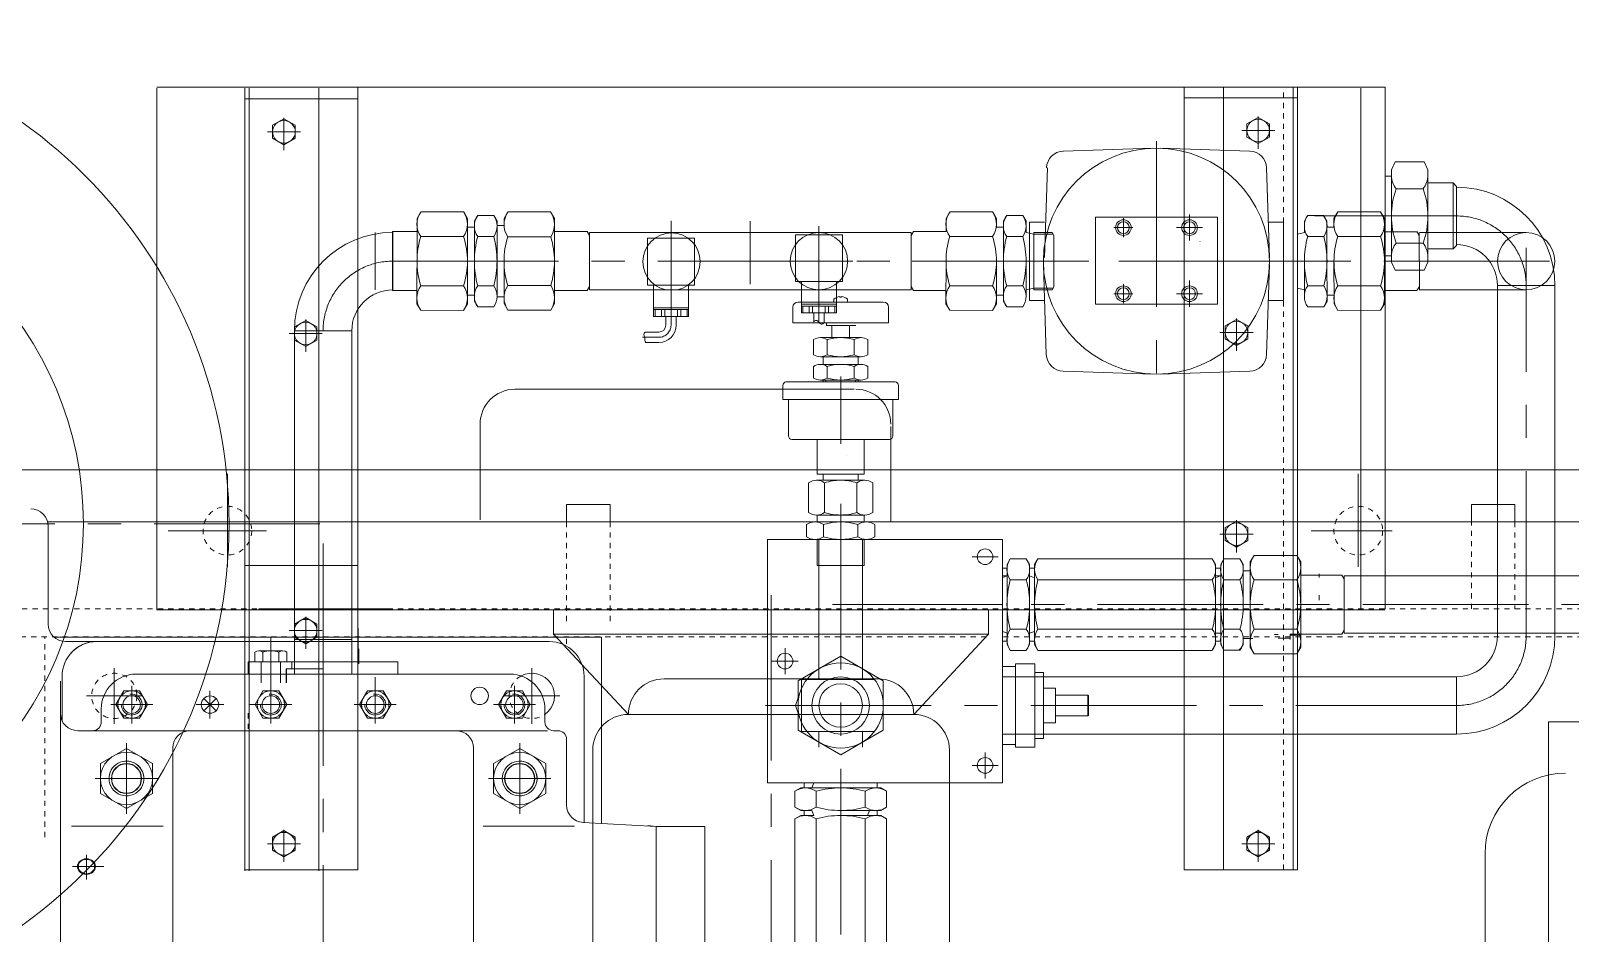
# Model space of a CAD drawing. Header units: inches. Extents: x 0 to 22015, y 0 to 16774.
# Drawn here: x 17838 to 18722, y 7396 to 7915 of the extents above; entities that cross this region are included whole.
import ezdxf

# ---------------------------------------------------------------- set-up
doc = ezdxf.new("R2010")
doc.units = ezdxf.units.IN
doc.header["$MEASUREMENT"] = 0
doc.linetypes.add('CENTER', pattern=[50.8, 31.75, -6.35, 6.35, -6.35])
doc.linetypes.add('EB_DASH', pattern=[6, 3, -3])
for name, color, linetype, lineweight in [('CAXA0', 7, 'Continuous', 5), ('CAXA1', 5, 'CENTER', 5), ('CAXA2', 6, 'EB_DASH', 5)]:
    doc.layers.add(name, color=color, linetype=linetype, lineweight=lineweight)

msp = doc.modelspace()

# ---------------------------------------------------------------- linework, layer by layer
at = {"layer": 'CAXA0', "color": 7, "linetype": 'Continuous', "lineweight": 5}
for p, q in [((17910.05, 7882.97), (18616.06, 7882.97)), ((17910.05, 7582.37), (17910.05, 7882.37)), ((17960.55, 7432.37), (17960.55, 7882.37)), ((17960.55, 7876.37), (18025.55, 7876.37)), ((17963.05, 7882.37), (17963.05, 7432.37)), ((18003.05, 7882.37), (18003.05, 7432.37)), ((18025.55, 7432.97), (18025.55, 7882.97)), ((18500.55, 7432.97), (18500.55, 7882.97)), ((18500.55, 7876.97), (18565.56, 7876.97)), ((18523.05, 7882.97), (18523.05, 7432.97)), ((18563.06, 7882.97), (18563.06, 7432.97)), ((18565.56, 7432.97), (18565.56, 7882.97)), ((18602.06, 7582.37), (18602.06, 7882.37)), ((18616.06, 7582.97), (18616.06, 7882.97)), ((17983.05, 7864.88), (17976.55, 7861.13)), ((17976.55, 7853.62), (17976.55, 7861.13)), ((17989.55, 7861.13), (17983.05, 7864.88)), ((17989.55, 7853.62), (17989.55, 7861.13)), ((18543.06, 7865.59), (18536.55, 7861.84)), ((18536.55, 7854.33), (18536.55, 7861.84)), ((18549.56, 7861.84), (18543.06, 7865.59)), ((18549.56, 7854.33), (18549.56, 7861.84)), ((17976.55, 7853.62), (17983.05, 7849.87)), ((17983.05, 7849.87), (17989.55, 7853.62)), ((18536.55, 7854.33), (18543.06, 7850.58)), ((18543.06, 7850.58), (18549.56, 7854.33)), ((18482.46, 7847.92), (18430.93, 7846.26)), ((18486.65, 7847.92), (18538.19, 7846.26)), ((18619.56, 7835.47), (18621.74, 7840.15)), ((18621.74, 7840.15), (18638.37, 7840.15)), ((18640.56, 7835.47), (18638.37, 7840.15)), ((18420.19, 7785.05), (18421.85, 7836.58)), ((18549.52, 7785.05), (18547.86, 7836.58)), ((18616.06, 7831.87), (18619.62, 7831.87)), ((18616.06, 7831.87), (18619.62, 7831.87)), ((18619.56, 7808.97), (18619.56, 7835.47)), ((18640.56, 7835.47), (18640.56, 7808.97)), ((18622.32, 7824.56), (18637.85, 7824.56)), ((18655.06, 7827.97), (18640.56, 7827.97)), ((18657.06, 7825.97), (18655.06, 7827.97)), ((18655.06, 7827.97), (18655.06, 7789.97)), ((18657.06, 7791.97), (18657.06, 7825.97)), ((18059.57, 7807.51), (18059.56, 7800)), ((18059.57, 7807.51), (18061.76, 7811.3)), ((18061.76, 7811.3), (18086.39, 7811.27)), ((18088.57, 7807.48), (18086.39, 7811.27)), ((18088.57, 7807.48), (18088.57, 7802.47)), ((18092.57, 7805.97), (18094.48, 7809.27)), ((18092.57, 7805.97), (18092.57, 7802.47)), ((18094.48, 7809.27), (18103.67, 7809.26)), ((18105.57, 7805.96), (18103.67, 7809.26)), ((18105.57, 7805.96), (18105.56, 7799.46)), ((18109.55, 7807.57), (18111.74, 7811.36)), ((18109.55, 7807.57), (18109.56, 7802.56)), ((18136.36, 7811.37), (18111.74, 7811.36)), ((18138.55, 7807.58), (18136.36, 7811.37)), ((18138.55, 7807.58), (18138.57, 7758.56)), ((18363.63, 7807.51), (18363.62, 7800)), ((18363.63, 7807.51), (18365.82, 7811.3)), ((18365.82, 7811.3), (18390.44, 7811.28)), ((18392.63, 7807.49), (18390.44, 7811.28)), ((18392.63, 7807.49), (18392.62, 7802.48)), ((18396.63, 7805.97), (18396.62, 7802.47)), ((18396.63, 7805.97), (18398.54, 7809.27)), ((18398.54, 7809.27), (18407.73, 7809.26)), ((18409.63, 7805.96), (18407.73, 7809.26)), ((18409.63, 7805.96), (18409.62, 7799.46)), ((18411.56, 7805.38), (18411.56, 7760.38)), ((18420.25, 7805.38), (18411.56, 7805.38)), ((18449.56, 7758.26), (18449.56, 7808.26)), ((18449.56, 7808.26), (18519.56, 7808.26)), ((18519.56, 7808.26), (18519.56, 7758.26)), ((18548.86, 7805.38), (18557.56, 7805.38)), ((18557.56, 7805.38), (18557.56, 7760.38)), ((18569.55, 7805.96), (18571.46, 7809.26)), ((18569.55, 7805.96), (18569.56, 7799.46)), ((18580.65, 7809.27), (18571.46, 7809.26)), ((18582.55, 7805.97), (18580.65, 7809.27)), ((18582.55, 7805.97), (18582.56, 7802.47)), ((18586.55, 7807.49), (18588.74, 7811.28)), ((18586.55, 7807.49), (18586.56, 7802.48)), ((18613.36, 7811.3), (18588.74, 7811.28)), ((18615.55, 7807.51), (18613.36, 7811.3)), ((18615.55, 7807.51), (18615.57, 7782.9)), ((18619.56, 7782.47), (18619.62, 7808.97)), ((18640.56, 7782.47), (18640.56, 7808.97)), ((18045.55, 7800.01), (18045.55, 7766.01)), ((18045.55, 7800.01), (18059.56, 7800)), ((18045.56, 7766.46), (18045.56, 7799.75)), ((18059.56, 7800), (18059.53, 7758.49)), ((18061.73, 7797.07), (18086.35, 7797.09)), ((18088.42, 7802.47), (18092.57, 7802.47)), ((18088.53, 7758.46), (18088.57, 7802.47)), ((18092.53, 7759.97), (18092.57, 7802.47)), ((18094.44, 7797.1), (18103.63, 7797.11)), ((18105.56, 7803.96), (18105.56, 7761.96)), ((18105.56, 7762.46), (18105.56, 7803.46)), ((18105.56, 7803.46), (18109.58, 7803.46)), ((18136.38, 7797), (18111.76, 7797.01)), ((18157.27, 7800.07), (18138.56, 7800.07)), ((18158.62, 7797.74), (18157.27, 7800.08)), ((18158.62, 7799.51), (18158.63, 7766.51)), ((18158.62, 7799.46), (18343.56, 7799.46)), ((18192.06, 7769.18), (18192.06, 7796.18)), ((18192.06, 7796.18), (18219.06, 7796.18)), ((18219.06, 7769.18), (18219.06, 7796.18)), ((18277.06, 7771.17), (18277.06, 7798.17)), ((18277.06, 7798.17), (18304.06, 7798.17)), ((18304.06, 7771.17), (18304.06, 7798.17)), ((18343.56, 7799.46), (18343.53, 7766.46)), ((18343.56, 7797.69), (18344.91, 7800.02)), ((18344.91, 7800.02), (18363.62, 7800)), ((18365.78, 7797.06), (18390.41, 7797.09)), ((18392.62, 7802.48), (18396.62, 7802.47)), ((18396.62, 7802.29), (18396.61, 7782.99)), ((18398.5, 7797.08), (18407.69, 7797.09)), ((18414.12, 7798.46), (18409.62, 7799.46)), ((18414.12, 7798.46), (18414.09, 7766.46)), ((18414.12, 7799.46), (18414.12, 7798.46)), ((18414.12, 7799.46), (18424.62, 7799.45)), ((18414.12, 7798.46), (18425.2, 7798.45)), ((18425.62, 7797.71), (18424.61, 7799.47)), ((18425.62, 7797.71), (18425.59, 7768.18)), ((18565.56, 7798.57), (18569.56, 7799.46)), ((18580.68, 7797.09), (18571.49, 7797.1)), ((18586.7, 7802.48), (18582.56, 7802.47)), ((18582.56, 7802.29), (18582.57, 7782.99)), ((18613.4, 7797.06), (18588.78, 7797.08)), ((18634.3, 7799.89), (18615.59, 7799.9)), ((18635.62, 7797.69), (18634.27, 7800.02)), ((18635.62, 7799.29), (18635.65, 7766.29)), ((18697.06, 7799.45), (18635.65, 7799.45)), ((18622.32, 7793.38), (18637.85, 7793.38)), ((18655.06, 7789.97), (18640.56, 7789.97)), ((18657.06, 7791.97), (18655.06, 7789.97)), ((18105.55, 7782.96), (18105.53, 7762.73)), ((18109.57, 7758.55), (18109.56, 7783.06)), ((18363.61, 7783), (18363.58, 7758.49)), ((18392.59, 7758.47), (18392.61, 7782.98)), ((18396.59, 7759.97), (18396.61, 7782.97)), ((18409.61, 7782.96), (18409.59, 7762.74)), ((18419.59, 7780.86), (18421.25, 7729.32)), ((18549.52, 7780.86), (18547.86, 7729.32)), ((18569.57, 7782.96), (18569.59, 7762.74)), ((18582.59, 7759.97), (18582.57, 7782.97)), ((18586.6, 7758.47), (18586.57, 7782.98)), ((18615.57, 7783), (18615.6, 7758.49)), ((18616.06, 7786.07), (18619.56, 7786.07)), ((18619.56, 7782.47), (18621.74, 7777.79)), ((18621.74, 7777.79), (18638.37, 7777.79)), ((18640.56, 7782.47), (18638.37, 7777.79)), ((18061.73, 7768.85), (18086.35, 7768.82)), ((18094.44, 7768.82), (18103.63, 7768.81)), ((18136.38, 7768.92), (18111.76, 7768.91)), ((18192.06, 7769.18), (18219.06, 7769.18)), ((18195.56, 7751.18), (18195.56, 7769.18)), ((18215.56, 7751.18), (18215.56, 7769.18)), ((18277.06, 7771.17), (18304.06, 7771.17)), ((18280.56, 7753.17), (18280.56, 7771.17)), ((18300.56, 7753.17), (18300.56, 7771.17)), ((18365.78, 7768.85), (18390.41, 7768.83)), ((18398.5, 7768.82), (18407.69, 7768.81)), ((18580.68, 7768.82), (18571.49, 7768.81)), ((18613.4, 7768.85), (18588.78, 7768.83)), ((18680.56, 7566.98), (18680.56, 7768.97)), ((18680.56, 7768.97), (18713.56, 7768.97)), ((18713.56, 7566.98), (18713.56, 7768.97)), ((18045.55, 7766.01), (18059.53, 7766)), ((18088.53, 7763.47), (18092.53, 7763.47)), ((18092.53, 7759.97), (18094.43, 7756.67)), ((18105.56, 7762.46), (18109.58, 7762.46)), ((18157.28, 7766.07), (18138.57, 7766.07)), ((18158.63, 7768.41), (18157.28, 7766.07)), ((18158.63, 7766.46), (18343.53, 7766.46)), ((18299.06, 7759.47), (18299.06, 7761.16)), ((18302.66, 7762.57), (18302.66, 7762.18)), ((18302.66, 7762.18), (18303.46, 7762.18)), ((18303.46, 7762.57), (18303.46, 7762.18)), ((18307.06, 7761.18), (18307.06, 7759.47)), ((18343.53, 7768.36), (18344.88, 7766.02)), ((18344.88, 7766.02), (18363.59, 7766)), ((18392.59, 7763.48), (18396.59, 7763.47)), ((18396.59, 7759.97), (18398.49, 7756.67)), ((18414.09, 7767.46), (18409.59, 7766.46)), ((18420.25, 7760.38), (18411.56, 7760.38)), ((18414.09, 7767.46), (18425.17, 7767.45)), ((18414.09, 7766.46), (18424.59, 7766.45)), ((18425.59, 7768.18), (18424.58, 7766.43)), ((18548.86, 7760.38), (18557.56, 7760.38)), ((18565.56, 7767.35), (18569.59, 7766.46)), ((18582.59, 7759.97), (18580.69, 7756.67)), ((18586.59, 7763.48), (18582.59, 7763.47)), ((18634.3, 7766.02), (18615.59, 7766)), ((18635.65, 7768.36), (18634.3, 7766.02)), ((18697.06, 7766.45), (18635.65, 7766.45)), ((18059.53, 7758.49), (18061.71, 7754.7)), ((18061.71, 7754.7), (18086.34, 7754.67)), ((18088.53, 7758.46), (18086.34, 7754.67)), ((18094.43, 7756.67), (18103.62, 7756.66)), ((18109.57, 7758.55), (18111.76, 7754.76)), ((18136.38, 7754.77), (18111.76, 7754.76)), ((18138.57, 7758.56), (18136.38, 7754.77)), ((18215.56, 7756.18), (18195.56, 7756.18)), ((18215.56, 7755.18), (18195.56, 7755.18)), ((18215.56, 7751.18), (18195.56, 7751.18)), ((18196.37, 7751.18), (18196.37, 7755.18)), ((18200.02, 7751.18), (18200.02, 7755.18)), ((18201.91, 7751.18), (18201.91, 7755.18)), ((18202.56, 7746.18), (18202.56, 7751.18)), ((18208.56, 7746.18), (18208.56, 7751.18)), ((18209.21, 7751.18), (18209.21, 7755.18)), ((18211.1, 7751.18), (18211.1, 7755.18)), ((18214.75, 7751.18), (18214.75, 7755.18)), ((18275.56, 7747.47), (18275.56, 7756.47)), ((18278.56, 7759.47), (18327.56, 7759.47)), ((18300.56, 7758.17), (18280.56, 7758.17)), ((18300.56, 7757.17), (18280.56, 7757.17)), ((18300.56, 7753.17), (18280.56, 7753.17)), ((18281.37, 7753.17), (18281.37, 7757.17)), ((18285.02, 7753.17), (18285.02, 7757.17)), ((18286.91, 7753.17), (18286.91, 7757.17)), ((18287.56, 7748.17), (18287.56, 7753.17)), ((18293.56, 7747.65), (18293.56, 7753.17)), ((18294.21, 7753.17), (18294.21, 7757.17)), ((18296.1, 7753.17), (18296.1, 7757.17)), ((18299.75, 7753.17), (18299.75, 7757.17)), ((18330.56, 7747.47), (18330.56, 7756.47)), ((18363.58, 7758.49), (18365.77, 7754.7)), ((18365.77, 7754.7), (18390.39, 7754.68)), ((18392.59, 7758.47), (18390.39, 7754.68)), ((18398.49, 7756.67), (18407.68, 7756.66)), ((18449.56, 7758.26), (18519.56, 7758.26)), ((18580.69, 7756.67), (18571.5, 7756.66)), ((18586.6, 7758.47), (18588.79, 7754.68)), ((18613.41, 7754.7), (18588.79, 7754.68)), ((18615.6, 7758.49), (18613.41, 7754.7)), ((17995.55, 7748.88), (17989.05, 7745.13)), ((17989.05, 7737.62), (17989.05, 7745.13)), ((17989.06, 7743.24), (17989.06, 7545.47)), ((18022.06, 7742.96), (17989.06, 7742.96)), ((18002.05, 7745.13), (17995.55, 7748.88)), ((18002.05, 7737.62), (18002.05, 7745.13)), ((18022.06, 7742.96), (18022.06, 7545.47)), ((18198.56, 7742.18), (18190.66, 7742.18)), ((18275.56, 7747.47), (18303.06, 7747.47)), ((18294.83, 7747.47), (18294.83, 7745.97)), ((18308.06, 7745.97), (18294.83, 7745.97)), ((18298.06, 7738.97), (18298.06, 7745.97)), ((18298.06, 7745.97), (18311.83, 7745.97)), ((18303.06, 7747.47), (18330.56, 7747.47)), ((18308.06, 7738.97), (18308.06, 7745.97)), ((18530.55, 7749.48), (18524.05, 7745.73)), ((18524.05, 7738.23), (18524.05, 7745.73)), ((18537.05, 7745.73), (18530.55, 7749.48)), ((18537.05, 7738.23), (18537.05, 7745.73)), ((17989.05, 7737.62), (17995.55, 7733.87)), ((17995.55, 7733.87), (18002.05, 7737.62)), ((18198.56, 7736.18), (18191.02, 7736.18)), ((18287.48, 7729.12), (18287.48, 7737.82)), ((18314.76, 7738.97), (18291.37, 7738.97)), ((18295.27, 7737.82), (18295.27, 7729.12)), ((18310.86, 7737.82), (18310.86, 7729.12)), ((18318.65, 7729.12), (18318.65, 7737.82)), ((18524.05, 7738.23), (18530.55, 7734.47)), ((18530.55, 7734.47), (18537.05, 7738.23)), ((18314.76, 7727.97), (18291.37, 7727.97)), ((18293.06, 7723.59), (18293.06, 7727.97)), ((18313.06, 7723.59), (18313.06, 7727.97)), ((18287.48, 7715.73), (18287.48, 7722.44)), ((18314.76, 7723.59), (18291.37, 7723.59)), ((18295.27, 7722.44), (18295.27, 7715.73)), ((18310.86, 7722.44), (18310.86, 7715.73)), ((18318.65, 7715.73), (18318.65, 7722.44)), ((18482.46, 7717.99), (18430.93, 7719.65)), ((18486.65, 7717.99), (18538.19, 7719.65)), ((18115.81, 7709.28), (18310.86, 7709.28)), ((18269.81, 7703.47), (18269.81, 7711.47)), ((18334.31, 7713.47), (18271.54, 7713.47)), ((18314.76, 7714.59), (18291.37, 7714.59)), ((18293.06, 7713.47), (18293.06, 7714.59)), ((18294.46, 7713.47), (18294.46, 7714.59)), ((18311.66, 7713.47), (18311.66, 7714.59)), ((18313.06, 7713.47), (18313.06, 7714.59)), ((18336.31, 7711.47), (18336.31, 7703.47)), ((18269.81, 7703.47), (18336.31, 7703.47)), ((18273.06, 7682.47), (18273.06, 7703.47)), ((18333.06, 7682.47), (18333.06, 7703.47)), ((18095.81, 7634.28), (18095.81, 7689.28)), ((18275.06, 7680.47), (18331.06, 7680.47)), ((18289.56, 7680.47), (18289.56, 7660.39)), ((18316.56, 7680.47), (18316.56, 7660.39)), ((18331.8, 7632.97), (18331.8, 7687.97)), ((19525.56, 7662.98), (17825.55, 7662.98)), ((18284.59, 7638.42), (18284.59, 7655.51)), ((18316.92, 7656.97), (18289.21, 7656.97)), ((18316.56, 7660.39), (18289.56, 7660.39)), ((18293.06, 7656.97), (18293.06, 7660.39)), ((18293.83, 7655.51), (18293.83, 7638.42)), ((18312.3, 7655.51), (18312.3, 7638.42)), ((18313.06, 7656.97), (18313.06, 7660.39)), ((18321.54, 7638.42), (18321.54, 7655.51)), ((18170.56, 7642.98), (18145.56, 7642.98)), ((18145.56, 7632.98), (18145.56, 7642.98)), ((18170.56, 7642.97), (18145.56, 7642.97)), ((18145.56, 7632.97), (18145.56, 7642.97)), ((18170.56, 7642.97), (18145.56, 7642.97)), ((18145.56, 7632.97), (18145.56, 7642.97)), ((18170.56, 7642.97), (18145.56, 7642.97)), ((18145.56, 7632.97), (18145.56, 7642.97)), ((18170.56, 7642.98), (18170.56, 7632.98)), ((18170.56, 7642.97), (18170.56, 7632.97)), ((18170.56, 7642.97), (18170.56, 7632.97)), ((18170.56, 7642.97), (18170.56, 7632.97)), ((18289.21, 7636.97), (18303.06, 7636.97)), ((18289.56, 7632.97), (18289.56, 7636.97)), ((18316.92, 7636.97), (18303.06, 7636.97)), ((18316.56, 7632.97), (18316.56, 7636.97)), ((18665.56, 7632.98), (18665.56, 7642.98)), ((18690.56, 7642.98), (18665.56, 7642.98)), ((18690.56, 7632.98), (18690.56, 7642.98)), ((18190.56, 7632.98), (17847.24, 7632.98)), ((17847.56, 7574.23), (17847.56, 7630.47)), ((18160.05, 7632.98), (18310.06, 7632.98)), ((18160.05, 7632.97), (18310.06, 7632.97)), ((18160.06, 7632.97), (18310.06, 7632.97)), ((19375.56, 7632.98), (18188.76, 7632.98)), ((18283.43, 7624.46), (18283.43, 7631.47)), ((18317.79, 7632.97), (18288.34, 7632.97)), ((18293.25, 7631.47), (18293.25, 7624.46)), ((18312.88, 7631.47), (18312.88, 7624.46)), ((18322.69, 7624.46), (18322.69, 7631.47)), ((18530.55, 7633.48), (18524.05, 7629.73)), ((18524.05, 7622.23), (18524.05, 7629.73)), ((18537.05, 7629.73), (18530.55, 7633.48)), ((18537.05, 7622.23), (18537.05, 7629.73)), ((18261.06, 7622.97), (18261.06, 7482.97)), ((18261.06, 7622.97), (18396.06, 7622.97)), ((18288.34, 7622.97), (18335.06, 7622.97)), ((18289.56, 7622.97), (18289.56, 7607.97)), ((18290.56, 7622.97), (18290.56, 7607.97)), ((18315.56, 7622.97), (18315.56, 7607.97)), ((18316.56, 7622.97), (18316.56, 7607.97)), ((18396.06, 7569.97), (18396.06, 7622.97)), ((18524.05, 7622.23), (18530.55, 7618.47)), ((18530.55, 7618.47), (18537.05, 7622.23)), ((18398.66, 7608.47), (18400.56, 7611.77)), ((18400.56, 7611.77), (18409.75, 7611.77)), ((18411.66, 7608.47), (18409.75, 7611.77)), ((18414.53, 7608.47), (18416.43, 7611.77)), ((18416.43, 7611.77), (18516.65, 7611.77)), ((18518.56, 7608.47), (18516.65, 7611.77)), ((18521.46, 7608.47), (18523.36, 7611.77)), ((18532.55, 7611.77), (18523.36, 7611.77)), ((18534.46, 7608.47), (18532.55, 7611.77)), ((18538.46, 7609.98), (18540.64, 7613.77)), ((18538.46, 7609.98), (18538.46, 7585.47)), ((18538.46, 7604.97), (18538.46, 7609.98)), ((18565.27, 7613.77), (18540.64, 7613.77)), ((18567.46, 7609.98), (18565.27, 7613.77)), ((18567.46, 7585.47), (18567.46, 7609.98)), ((18567.46, 7609.98), (18567.46, 7602.47)), ((17960.55, 7607.97), (18025.55, 7607.97)), ((17989.06, 7606.96), (17989.06, 7545.47)), ((18022.06, 7606.96), (18022.06, 7545.47)), ((18316.56, 7607.97), (18289.56, 7607.97)), ((18290.56, 7607.97), (18290.56, 7542.46)), ((18315.56, 7607.97), (18315.56, 7542.46)), ((18396.06, 7606.47), (18398.68, 7606.47)), ((18396.06, 7601.97), (18398.66, 7601.97)), ((18396.06, 7601), (18398.66, 7601.97)), ((18398.66, 7608.47), (18398.66, 7601.97)), ((18398.66, 7585.47), (18398.66, 7608.47)), ((18398.66, 7568.97), (18398.66, 7608.47)), ((18411.63, 7606.47), (18414.56, 7606.47)), ((18411.66, 7608.47), (18411.66, 7585.47)), ((18411.66, 7604.97), (18411.66, 7608.47)), ((18411.66, 7585.47), (18411.66, 7608.47)), ((18411.66, 7568.97), (18411.66, 7608.47)), ((18411.66, 7601.97), (18414.53, 7600.88)), ((18414.53, 7585.47), (18414.53, 7608.47)), ((18414.53, 7608.47), (18414.53, 7601.97)), ((18414.53, 7585.47), (18414.53, 7608.47)), ((18518.56, 7604.97), (18518.56, 7608.47)), ((18518.56, 7608.47), (18518.56, 7585.47)), ((18518.56, 7568.97), (18518.56, 7608.47)), ((18518.56, 7585.47), (18518.56, 7606.47)), ((18518.56, 7606.47), (18521.48, 7606.47)), ((18518.56, 7601.97), (18521.46, 7601.97)), ((18521.46, 7568.97), (18521.46, 7608.47)), ((18521.46, 7608.47), (18521.46, 7601.97)), ((18534.46, 7608.47), (18534.46, 7585.47)), ((18534.46, 7604.97), (18534.46, 7608.47)), ((18534.46, 7585.47), (18534.46, 7608.47)), ((18538.46, 7604.97), (18534.46, 7604.97)), ((18591.11, 7602.47), (18567.46, 7602.47)), ((18592.46, 7600.13), (18591.11, 7602.47)), ((18592.46, 7568.97), (18592.46, 7601.97)), ((19587.25, 7601.97), (18592.46, 7601.97)), ((18409.75, 7599.62), (18400.56, 7599.62)), ((18516.65, 7599.62), (18416.43, 7599.62)), ((18532.55, 7599.62), (18523.36, 7599.62)), ((18565.27, 7599.62), (18540.64, 7599.62)), ((18414.53, 7562.46), (18414.53, 7585.47)), ((18538.46, 7560.96), (18538.46, 7585.47)), ((18567.46, 7560.96), (18567.46, 7585.47)), ((17910.05, 7582.37), (18616.06, 7582.37)), ((17938.05, 7582.37), (18188.05, 7582.37)), ((17989.05, 7574.23), (17995.55, 7577.98)), ((17989.05, 7566.73), (17989.05, 7574.23)), ((17995.55, 7577.98), (18002.05, 7574.23)), ((18002.05, 7566.73), (18002.05, 7574.23)), ((18138.05, 7582.37), (18138.05, 7568.37)), ((18388.05, 7582.37), (18388.05, 7568.37)), ((18165.55, 7566.71), (17850.96, 7566.71)), ((17995.55, 7562.97), (17989.05, 7566.73)), ((17989.07, 7565.47), (18022.07, 7565.47)), ((18002.05, 7566.73), (17995.55, 7562.97)), ((18025.76, 7571.96), (18025.76, 7559.96)), ((18138.05, 7568.37), (18388.05, 7568.37)), ((18138.05, 7568.37), (18181.05, 7522.28)), ((18165.55, 7459.61), (18165.55, 7566.71)), ((18388.05, 7568.37), (18345.05, 7522.28)), ((18396.06, 7482.97), (18396.06, 7569.97)), ((18396.06, 7569.93), (18398.66, 7568.97)), ((18398.66, 7568.97), (18398.66, 7562.47)), ((18398.66, 7562.47), (18398.66, 7568.97)), ((18409.75, 7571.32), (18400.56, 7571.32)), ((18411.66, 7568.97), (18414.53, 7570.05)), ((18411.66, 7562.47), (18411.66, 7568.97)), ((18411.66, 7562.47), (18411.66, 7568.97)), ((18516.65, 7571.32), (18416.43, 7571.32)), ((18518.56, 7562.47), (18518.56, 7568.97)), ((18518.56, 7568.97), (18521.46, 7568.97)), ((18521.46, 7562.47), (18521.46, 7568.97)), ((18532.55, 7571.32), (18523.36, 7571.32)), ((18534.46, 7562.47), (18534.46, 7565.97)), ((18539.96, 7565.97), (18534.46, 7565.97)), ((18565.27, 7571.32), (18540.64, 7571.32)), ((18554.46, 7568.22), (18552.36, 7568.22)), ((18561.46, 7566.17), (18554.46, 7566.17)), ((18591.11, 7568.47), (18561.46, 7568.47)), ((18561.46, 7565.47), (18561.46, 7568.47)), ((18567.46, 7567.97), (18561.46, 7567.97)), ((18592.46, 7570.8), (18591.11, 7568.47)), ((19587.09, 7568.97), (18592.46, 7568.97)), ((18135.55, 7564.23), (17857.56, 7564.23)), ((17966.32, 7558.14), (17966.32, 7552.47)), ((17982.48, 7558.87), (17968.63, 7558.87)), ((17970.93, 7558.14), (17970.93, 7552.47)), ((17980.17, 7558.14), (17980.17, 7552.47)), ((17984.79, 7558.14), (17984.79, 7552.47)), ((18026.06, 7559.96), (18026.06, 7551.46)), ((18396.06, 7564.47), (18398.66, 7564.47)), ((18398.66, 7562.47), (18400.52, 7559.16)), ((18400.52, 7559.16), (18409.75, 7559.16)), ((18400.56, 7559.16), (18409.75, 7559.16)), ((18411.66, 7562.47), (18409.75, 7559.16)), ((18411.66, 7564.47), (18414.56, 7564.47)), ((18414.53, 7562.46), (18416.43, 7559.16)), ((18416.43, 7559.16), (18473.71, 7559.16)), ((18416.43, 7559.16), (18516.65, 7559.16)), ((18518.56, 7562.47), (18516.65, 7559.17)), ((18518.56, 7564.47), (18521.46, 7564.47)), ((18521.46, 7562.47), (18523.36, 7559.17)), ((18532.55, 7559.17), (18523.36, 7559.17)), ((18533.52, 7560.85), (18531.84, 7559.17)), ((18534.46, 7562.47), (18532.55, 7559.17)), ((18538.46, 7560.96), (18540.64, 7557.17)), ((18565.27, 7557.17), (18540.64, 7557.17)), ((18567.46, 7560.96), (18565.27, 7557.17)), ((17962.56, 7545.47), (17962.56, 7552.47)), ((17962.56, 7552.47), (18048.56, 7552.47)), ((17984.79, 7552.47), (17966.32, 7552.47)), ((17970.05, 7540.47), (17970.05, 7552.47)), ((17980.55, 7552.47), (17970.55, 7552.47)), ((17981.05, 7540.47), (17981.05, 7552.47)), ((17984.31, 7548.47), (18005.56, 7548.47)), ((17984.31, 7548.47), (17984.31, 7540.47)), ((17984.56, 7548.47), (17984.56, 7540.47)), ((17987.57, 7552.47), (17987.57, 7548.47)), ((18048.56, 7545.47), (18048.56, 7552.47)), ((18303.06, 7555.77), (18278.55, 7541.62)), ((18327.57, 7541.62), (18303.06, 7555.77)), ((18403.56, 7549.96), (18396.06, 7549.96)), ((18403.56, 7503.46), (18403.56, 7551.46)), ((18414.56, 7551.46), (18403.56, 7551.46)), ((18414.56, 7503.46), (18414.56, 7551.46)), ((17854.55, 7541.47), (17854.55, 7075.88)), ((17855.57, 7544.23), (17855.57, 7518.56)), ((17898.07, 7545.47), (18113.05, 7545.47)), ((18155.55, 7544.23), (18155.55, 7460.13)), ((18201.55, 7542.78), (18324.55, 7542.78)), ((18278.55, 7541.62), (18278.55, 7513.32)), ((18280.56, 7542.46), (18280.56, 7512.46)), ((18321.06, 7542.46), (18280.56, 7542.46)), ((18321.06, 7542.46), (18322.06, 7542.46)), ((18327.57, 7513.32), (18327.57, 7541.62)), ((18396.06, 7543.97), (18657.06, 7543.97)), ((18419.56, 7546.46), (18414.56, 7546.46)), ((18419.56, 7508.46), (18419.56, 7546.46)), ((18657.06, 7510.97), (18657.06, 7543.97)), ((17891.01, 7535.83), (17886.47, 7527.97)), ((17900.09, 7535.83), (17891.01, 7535.83)), ((17904.64, 7527.97), (17900.09, 7535.83)), ((17937.02, 7524.43), (17944.09, 7531.5)), ((17937.02, 7531.5), (17944.09, 7524.43)), ((17971.01, 7535.83), (17966.47, 7527.97)), ((17980.09, 7535.83), (17971.01, 7535.83)), ((17984.64, 7527.97), (17980.09, 7535.83)), ((18031.01, 7535.83), (18026.47, 7527.97)), ((18040.1, 7535.83), (18031.01, 7535.83)), ((18044.64, 7527.97), (18040.1, 7535.83)), ((18111.01, 7535.83), (18106.47, 7527.97)), ((18120.1, 7535.83), (18111.01, 7535.83)), ((18124.64, 7527.97), (18120.1, 7535.83)), ((18155.56, 7535.47), (18155.56, 7464.53)), ((18277.12, 7527.47), (18280.56, 7537.47)), ((18426.56, 7537.46), (18419.56, 7537.46)), ((18426.56, 7517.46), (18426.56, 7537.46)), ((18445.06, 7533.46), (18426.56, 7533.46)), ((18445.06, 7533.46), (18445.56, 7532.96)), ((18445.06, 7521.46), (18445.06, 7533.46)), ((18445.56, 7521.96), (18445.56, 7532.96)), ((17878.07, 7525.47), (17878.09, 7517.98)), ((17886.47, 7527.97), (17891.01, 7520.1)), ((17900.09, 7520.1), (17904.64, 7527.97)), ((17966.47, 7527.97), (17971.01, 7520.1)), ((17980.09, 7520.1), (17984.64, 7527.97)), ((18026.47, 7527.97), (18031.01, 7520.1)), ((18040.1, 7520.1), (18044.64, 7527.97)), ((18106.47, 7527.97), (18111.01, 7520.1)), ((18120.1, 7520.1), (18124.64, 7527.97)), ((18133.05, 7525.47), (18133.05, 7517.97)), ((18181.05, 7522.28), (18345.05, 7522.28)), ((18280.56, 7517.47), (18277.12, 7527.47)), ((18445.06, 7521.46), (18426.56, 7521.46)), ((18445.06, 7521.46), (18445.56, 7521.96)), ((17864.55, 7512.97), (18134.52, 7512.97)), ((17900.09, 7520.1), (17891.01, 7520.1)), ((17980.09, 7520.1), (17971.01, 7520.1)), ((18040.1, 7520.1), (18031.01, 7520.1)), ((18120.1, 7520.1), (18111.01, 7520.1)), ((18140.55, 7512.97), (18138.05, 7512.97)), ((18278.55, 7513.32), (18303.06, 7499.17)), ((18322.06, 7512.46), (18280.56, 7512.46)), ((18290.56, 7512.46), (18290.56, 7503.47)), ((18303.06, 7499.17), (18327.57, 7513.32)), ((18315.56, 7512.46), (18315.56, 7503.47)), ((18426.56, 7517.46), (18419.56, 7517.46)), ((18709.84, 7377.97), (18709.84, 7517.97)), ((19525.56, 7517.97), (18709.84, 7517.97)), ((18145.55, 7507.97), (18145.55, 7470.15)), ((18396.06, 7510.97), (18657.06, 7510.97)), ((18403.56, 7504.96), (18396.06, 7504.96)), ((18414.56, 7503.46), (18403.56, 7503.46)), ((18419.56, 7508.46), (18414.56, 7508.46)), ((17892.55, 7502.79), (17877.55, 7494.13)), ((17892.55, 7502.79), (17907.55, 7494.13)), ((17919.12, 7502.97), (17919.12, 6880.53)), ((18091.98, 7502.97), (18091.98, 6880.53)), ((18118.55, 7502.79), (18103.55, 7494.13)), ((18118.55, 7502.79), (18133.55, 7494.13)), ((18160.55, 7501.78), (18160.55, 7290.87)), ((18365.55, 7501.78), (18365.55, 7290.87)), ((17877.55, 7494.13), (17877.55, 7476.8)), ((17907.55, 7494.13), (17907.55, 7476.8)), ((18103.55, 7494.13), (18103.55, 7476.8)), ((18133.55, 7494.13), (18133.55, 7476.8)), ((17892.55, 7468.14), (17877.55, 7476.8)), ((17892.55, 7468.14), (17907.55, 7476.8)), ((18118.55, 7468.14), (18103.55, 7476.8)), ((18118.55, 7468.14), (18133.55, 7476.8)), ((18261.06, 7482.97), (18287.65, 7482.97)), ((18280.06, 7480.07), (18276.76, 7478.21)), ((18276.76, 7478.21), (18276.76, 7468.97)), ((18276.76, 7478.16), (18276.76, 7468.97)), ((18280.06, 7480.07), (18286.56, 7480.07)), ((18286.56, 7480.07), (18280.07, 7480.07)), ((18282.06, 7482.97), (18282.06, 7480.07)), ((18287.65, 7482.97), (18286.56, 7480.07)), ((18286.56, 7480.07), (18326.07, 7480.07)), ((18287.65, 7482.97), (18396.06, 7482.97)), ((18288.91, 7468.97), (18288.91, 7478.16)), ((18303.06, 7480.07), (18326.07, 7480.07)), ((18317.22, 7468.97), (18317.22, 7478.16)), ((18326.07, 7480.07), (18319.57, 7480.07)), ((18324.06, 7482.97), (18324.06, 7480.04)), ((18326.07, 7480.07), (18329.37, 7478.16)), ((18329.37, 7478.16), (18329.37, 7468.97)), ((18280.07, 7467.07), (18276.76, 7468.97)), ((18326.07, 7467.07), (18329.37, 7468.97)), ((18197.06, 7457.96), (18155.03, 7460.16)), ((18280.06, 7464.2), (18276.76, 7462.29)), ((18276.76, 7462.29), (18276.76, 7405.01)), ((18276.76, 7462.29), (18276.76, 7362.07)), ((18280.06, 7464.2), (18287.65, 7464.2)), ((18280.07, 7467.07), (18286.56, 7467.07)), ((18280.07, 7467.07), (18286.56, 7467.07)), ((18282.06, 7467.07), (18282.06, 7464.17)), ((18286.56, 7467.07), (18287.65, 7464.2)), ((18288.91, 7362.07), (18288.91, 7462.29)), ((18303.06, 7467.07), (18326.07, 7467.07)), ((18303.06, 7467.07), (18326.07, 7467.07)), ((18303.06, 7464.2), (18326.07, 7464.2)), ((18326.07, 7467.07), (18303.07, 7467.07)), ((18303.07, 7464.2), (18326.07, 7464.2)), ((18317.22, 7362.07), (18317.22, 7462.29)), ((18319.56, 7467.07), (18318.48, 7464.2)), ((18326.07, 7464.2), (18319.57, 7464.2)), ((18322.57, 7467.07), (18326.07, 7467.07)), ((18324.06, 7467.1), (18324.06, 7464.17)), ((18326.07, 7464.2), (18329.37, 7462.29)), ((18329.37, 7462.29), (18329.37, 7362.07)), ((17913.55, 7457.97), (17860.97, 7457.97)), ((17976.55, 7451.72), (17983.05, 7455.48)), ((17976.55, 7444.22), (17976.55, 7451.72)), ((17983.05, 7455.48), (17989.55, 7451.72)), ((17989.55, 7444.22), (17989.55, 7451.72)), ((18097.55, 7457.97), (18150.13, 7457.97)), ((18197.06, 7457.96), (18192.17, 7458.35)), ((18225.05, 7457.96), (18197.06, 7457.96)), ((18197.06, 7287.98), (18197.06, 7457.96)), ((18225.05, 7457.96), (18225.05, 7372.96)), ((18543.06, 7455.48), (18536.55, 7451.72)), ((18536.55, 7444.22), (18536.55, 7451.72)), ((18549.56, 7451.72), (18543.06, 7455.48)), ((18549.56, 7444.22), (18549.56, 7451.72)), ((17983.05, 7440.46), (17976.55, 7444.22)), ((17989.55, 7444.22), (17983.05, 7440.46)), ((18536.55, 7444.22), (18543.06, 7440.46)), ((18543.06, 7440.46), (18549.56, 7444.22)), ((18673.4, 6844.81), (18673.4, 7442.26)), ((18025.55, 7432.97), (17960.55, 7432.97)), ((18500.55, 7432.97), (18565.56, 7432.97))]:
    msp.add_line(p, q, dxfattribs=at)
for centre, radius in [((17668.06, 7631.96), 283.48), ((17983.05, 7857.37), 6.5), ((18543.06, 7858.09), 6.5), ((18484.56, 7782.95), 65), ((17668.06, 7631.96), 199.74), ((18465.56, 7802.26), 4.5), ((18465.56, 7802.26), 3.4), ((18503.56, 7802.26), 4.5), ((18503.56, 7802.26), 3.4), ((18205.85, 7782.68), 16.49), ((18290.56, 7782.96), 16.49), ((18697.06, 7782.95), 16.5), ((18465.56, 7764.26), 4.5), ((18503.56, 7764.26), 4.5), ((18465.56, 7764.26), 3.4), ((18503.56, 7764.26), 3.4), ((17995.55, 7741.38), 6.5), ((18530.55, 7741.98), 6.5), ((18530.55, 7625.98), 6.5), ((18386.06, 7612.97), 4.5), ((17995.55, 7570.48), 6.5), ((18271.06, 7552.97), 4.5), ((18303.06, 7527.47), 24.51), ((18303.07, 7527.47), 16.5), ((18303.06, 7527.47), 12.5), ((17895.55, 7527.97), 7.87), ((17895.55, 7527.97), 5.05), ((17940.55, 7527.97), 5), ((17975.55, 7527.97), 7.87), ((17975.55, 7527.97), 5.05), ((18035.55, 7527.97), 7.87), ((18035.55, 7527.97), 5.05), ((18095.55, 7532.98), 5), ((18115.55, 7527.97), 7.87), ((18115.55, 7527.97), 5.05), ((17892.55, 7485.46), 15), ((18118.55, 7485.46), 15), ((18386.06, 7492.97), 4.5), ((17892.55, 7485.47), 8.65), ((17892.55, 7485.46), 8.5), ((18118.55, 7485.47), 8.65), ((18118.55, 7485.46), 8.5), ((17983.05, 7447.97), 6.5), ((18543.06, 7447.97), 6.5)]:
    msp.add_circle(centre, radius, dxfattribs=at)
for centre, radius, start, end in [((18431.37, 7836.26), 10, 91.7462, 178.04806), ((18537.86, 7836.26), 10, 1.84907, 88.15093), ((18632.22, 7832.35), 12.6, 182.19467, 218.2078), ((18627.95, 7832.35), 12.6, 321.7922, 360), ((18665.96, 7808.97), 46.35, 160.34559, 179.99775), ((18594.21, 7808.97), 46.35, 0, 19.65217), ((18657.06, 7768.97), 56.5, 0, 90), ((18072.06, 7804.15), 12.53, 145.66719, 214.43568), ((18076, 7804.16), 12.53, 325.66719, 34.43568), ((18103.17, 7803.18), 10.64, 145.22625, 214.87662), ((18094.89, 7803.17), 10.64, 325.22625, 34.87662), ((18122.1, 7804.08), 12.53, 145.59724, 214.36574), ((18126.04, 7804.08), 12.53, 325.59724, 34.36574), ((18376.12, 7804.15), 12.53, 145.66719, 214.43568), ((18380.06, 7804.15), 12.53, 325.66719, 34.43568), ((18407.23, 7803.17), 10.64, 145.22625, 214.87662), ((18398.95, 7803.16), 10.64, 325.22625, 34.87662), ((18580.23, 7803.17), 10.64, 145.12338, 214.77375), ((18571.95, 7803.18), 10.64, 325.12338, 34.77375), ((18599.12, 7804.14), 12.53, 145.56432, 214.33281), ((18603.07, 7804.14), 12.53, 325.56432, 34.33281), ((18665.96, 7808.97), 46.35, 180.00225, 199.65441), ((18594.21, 7808.97), 46.35, 340.34783, 0), ((18045.56, 7742.96), 56.5, 90, 180), ((18106.38, 7782.96), 46.83, 162.46348, 180.05143), ((18041.72, 7782.9), 46.83, 0.05143, 17.63939), ((18146.05, 7782.99), 53.5, 164.71426, 180.05143), ((18052.05, 7782.91), 53.5, 0.05143, 15.38861), ((18156.39, 7782.84), 46.83, 162.39354, 179.98149), ((18091.73, 7782.86), 46.83, 359.98149, 17.56944), ((18410.44, 7782.95), 46.83, 162.46348, 180.05143), ((18345.78, 7782.9), 46.83, 0.05143, 17.63939), ((18450.1, 7782.98), 53.5, 164.71426, 180.05143), ((18356.11, 7782.9), 53.5, 0.05143, 15.38861), ((18623.07, 7782.91), 53.5, 164.61139, 179.94857), ((18529.08, 7782.99), 53.5, 359.94857, 15.28574), ((18633.4, 7782.89), 46.83, 162.36061, 179.94857), ((18568.75, 7782.95), 46.83, 359.94857, 17.53652), ((18632.22, 7785.59), 12.6, 141.7922, 177.80533), ((18627.95, 7785.59), 12.6, 0, 38.2078), ((18657.06, 7768.97), 23.5, 0, 90), ((18106.38, 7782.96), 46.83, 179.94857, 197.53652), ((18041.72, 7783.01), 46.83, 342.36061, 359.94857), ((18146.05, 7782.92), 53.5, 179.94857, 195.28574), ((18052.05, 7783), 53.5, 344.61139, 359.94857), ((18156.39, 7783.07), 46.83, 180.01851, 197.60646), ((18091.73, 7783.05), 46.83, 342.43056, 0.01851), ((18410.44, 7782.96), 46.83, 179.94857, 197.53652), ((18345.78, 7783.02), 46.83, 342.36061, 359.94857), ((18450.1, 7782.93), 53.5, 179.94857, 195.28574), ((18356.11, 7783.01), 53.5, 344.61139, 359.94857), ((18623.07, 7783.01), 53.5, 180.05143, 195.38861), ((18529.08, 7782.93), 53.5, 344.71426, 0.05143), ((18633.4, 7783.02), 46.83, 180.05143, 197.63939), ((18568.75, 7782.96), 46.83, 342.46348, 0.05143), ((18072.06, 7761.76), 12.53, 145.56432, 214.33281), ((18076, 7761.76), 12.53, 325.56432, 34.33281), ((18103.17, 7762.73), 10.64, 145.12338, 214.77375), ((18094.89, 7762.74), 10.64, 325.12338, 34.77375), ((18122.1, 7761.84), 12.53, 145.63426, 214.40276), ((18126.04, 7761.84), 12.53, 325.63426, 34.40276), ((18376.12, 7761.77), 12.53, 145.56432, 214.33281), ((18380.06, 7761.76), 12.53, 325.56432, 34.33281), ((18407.23, 7762.74), 10.64, 145.12338, 214.77375), ((18398.95, 7762.75), 10.64, 325.12338, 34.77375), ((18580.23, 7762.75), 10.64, 145.22625, 214.87662), ((18571.95, 7762.74), 10.64, 325.22625, 34.87662), ((18599.12, 7761.76), 12.53, 145.66719, 214.43568), ((18603.07, 7761.77), 12.53, 325.66719, 34.43568), ((18045.56, 7742.96), 23.5, 90, 180), ((18303.06, 7756.18), 6.39, 93.58332, 128.7523), ((18303.06, 7756.18), 6.4, 51.2477, 86.41668), ((18278.56, 7756.47), 3, 90, 180), ((18327.56, 7756.47), 3, 0, 90), ((18198.56, 7746.18), 10, 270, 0), ((18198.56, 7746.18), 4, 270, 0), ((18291.37, 7731.79), 7.18, 57.13277, 122.86723), ((18303.06, 7711.97), 27, 73.22135, 106.77865), ((18314.76, 7731.79), 7.18, 57.13277, 122.86723), ((18291.37, 7735.15), 7.18, 237.13277, 302.86723), ((18303.06, 7754.97), 27, 253.22135, 286.77865), ((18314.76, 7735.15), 7.18, 237.13277, 302.86723), ((18431.25, 7729.65), 10, 181.84907, 268.15093), ((18537.86, 7729.65), 10, 271.84907, 358.15093), ((18291.37, 7716.4), 7.18, 57.13277, 122.86723), ((18291.37, 7721.77), 7.18, 237.13277, 302.86723), ((18303.06, 7696.59), 27, 73.22135, 106.77865), ((18303.06, 7741.59), 27, 253.22135, 286.77865), ((18314.76, 7716.4), 7.18, 57.13277, 122.86723), ((18314.76, 7721.77), 7.18, 237.13277, 302.86723), ((18115.81, 7689.28), 20, 90, 180), ((18271.81, 7711.47), 2, 90, 180), ((18311.81, 7689.28), 20, 0, 90), ((18334.31, 7711.47), 2, 0, 90), ((18275.06, 7682.47), 2, 180, 270), ((18331.06, 7682.47), 2, 270, 0), ((18289.21, 7648.92), 8.05, 54.96996, 125.03004), ((18303.06, 7626.97), 30, 90, 107.93393), ((18303.06, 7626.97), 30, 72.06607, 90), ((18316.92, 7648.92), 8.05, 54.96996, 125.03004), ((17837.56, 7630.47), 10, 0, 90), ((18289.21, 7645.01), 8.05, 234.96996, 305.03004), ((18303.06, 7666.97), 30, 252.06607, 270), ((18303.06, 7666.97), 30, 270, 287.93393), ((18316.92, 7645.01), 8.05, 234.96996, 305.03004), ((18288.34, 7624.16), 8.81, 56.1491, 123.8509), ((18303.06, 7599.97), 33, 72.69712, 107.30288), ((18317.79, 7624.16), 8.81, 56.1491, 123.8509), ((18288.34, 7631.78), 8.81, 236.1491, 303.8509), ((18303.06, 7655.97), 33, 252.69712, 287.30288), ((18317.79, 7631.78), 8.81, 236.1491, 303.8509), ((18409.29, 7605.69), 10.64, 145.17482, 214.82518), ((18401.02, 7605.69), 10.64, 325.17482, 34.82518), ((18425.16, 7605.69), 10.64, 145.17482, 214.82518), ((18507.92, 7605.69), 10.64, 325.17482, 34.82518), ((18532.09, 7605.69), 10.64, 145.17482, 214.82518), ((18523.82, 7605.69), 10.64, 325.17482, 34.82518), ((18550.98, 7606.69), 12.53, 145.61575, 214.38425), ((18554.93, 7606.69), 12.53, 325.61575, 34.38425), ((18452.15, 7585.47), 53.5, 164.66283, 180), ((18358.16, 7585.47), 53.5, 0, 15.33717), ((18468.02, 7585.47), 53.5, 164.66283, 180), ((18465.06, 7585.47), 53.5, 0, 15.33717), ((18574.95, 7585.47), 53.5, 164.66283, 180), ((18480.96, 7585.47), 53.5, 0, 15.33717), ((18585.28, 7585.47), 46.83, 162.41205, 180), ((18520.63, 7585.47), 46.83, 0, 17.58795), ((18452.15, 7585.47), 53.5, 180, 195.33717), ((18358.16, 7585.47), 53.5, 344.66283, 0), ((18468.02, 7585.47), 53.5, 180, 195.33717), ((18465.06, 7585.47), 53.5, 344.66283, 0), ((18574.95, 7585.47), 53.5, 180, 195.33717), ((18480.96, 7585.47), 53.5, 344.66283, 0), ((18585.28, 7585.47), 46.83, 180, 197.58795), ((18520.63, 7585.47), 46.83, 342.41205, 0), ((17857.56, 7574.23), 10, 180, 270), ((18409.29, 7565.25), 10.64, 145.17482, 214.82518), ((18401.02, 7565.25), 10.64, 325.17482, 34.82518), ((18425.16, 7565.25), 10.64, 145.17482, 214.82518), ((18507.92, 7565.25), 10.64, 325.17482, 34.82518), ((18532.09, 7565.25), 10.64, 145.17482, 214.82518), ((18523.82, 7565.25), 10.64, 325.17482, 34.82518), ((18550.98, 7564.25), 12.53, 145.61575, 214.38425), ((18554.93, 7564.25), 12.53, 325.61575, 34.38425), ((18657.06, 7567.47), 56.5, 270, 0), ((18657.06, 7567.47), 23.5, 270, 0), ((17875.57, 7544.23), 20, 90, 180), ((17875.55, 7544.23), 20, 90, 138.60456), ((17968.63, 7554.85), 4.02, 54.96996, 125.03004), ((17975.55, 7543.87), 15, 72.06607, 107.93393), ((17982.48, 7554.85), 4.02, 54.96996, 125.03004), ((18135.55, 7544.23), 20, 0, 90), ((17898.07, 7525.47), 20, 90, 180), ((18113.05, 7525.47), 20, 0, 90), ((18125.55, 7532.98), 13, 305.25221, 118.21981), ((18201.55, 7522.28), 20.5, 90, 180), ((18324.55, 7522.28), 20.5, 0, 90), ((17895.55, 7527.97), 6, 180, 100), ((17975.55, 7527.97), 6, 180, 100), ((18035.55, 7527.97), 6, 180, 100), ((18115.55, 7527.97), 6, 180, 100), ((17864.55, 7522.97), 10, 180, 270), ((18181.05, 7501.78), 20.5, 90, 180), ((18345.05, 7501.78), 20.5, 0, 90), ((17873.09, 7517.97), 5, 270, 0.20444), ((17929.12, 7502.97), 10, 90, 180), ((18081.98, 7502.97), 10, 0, 90), ((18138.05, 7517.97), 5, 180, 270), ((18140.55, 7507.97), 5, 0, 90), ((17892.55, 7485.47), 10, 180, 100), ((17892.55, 7485.46), 10, 0, 190), ((18118.55, 7485.47), 10, 180, 100), ((18118.55, 7485.46), 10, 350, 180), ((18719.69, 7442.26), 46.29, 90, 180), ((18282.83, 7469.43), 10.64, 55.17482, 124.82518), ((18303.06, 7426.57), 53.5, 90, 105.33717), ((18303.07, 7426.57), 53.5, 74.66283, 90), ((18323.29, 7469.43), 10.64, 55.17482, 124.82518), ((18155.55, 7470.15), 10, 180, 267), ((18282.83, 7477.7), 10.64, 235.17482, 304.82518), ((18303.06, 7520.56), 53.5, 254.66283, 270), ((18303.07, 7520.56), 53.5, 270, 285.33717), ((18323.29, 7477.7), 10.64, 235.17482, 304.82518), ((18282.83, 7453.56), 10.64, 55.17482, 124.82518), ((18303.06, 7410.7), 53.5, 90, 105.33717), ((18303.07, 7410.7), 53.5, 74.66283, 90), ((18323.29, 7453.56), 10.64, 55.17482, 124.82518)]:
    msp.add_arc(centre, radius, start, end, dxfattribs=at)
for major_axis, ratio in [((5.17, 0), 0.864444), ((4.71, 0), 0.879268)]:
    msp.add_ellipse((17869.55, 7434.83), major_axis=major_axis, ratio=ratio, dxfattribs=at)
msp.add_open_spline([(18191.02, 7736.18), (18190.74, 7736.57), (18190.18, 7737.54), (18190.68, 7739.19), (18189.65, 7740.73), (18190.31, 7741.79), (18190.66, 7742.18)], degree=3, knots=[0, 0, 0, 0, 1.435718, 3.135923, 4.78702, 6.343944, 6.343944, 6.343944, 6.343944], dxfattribs=at)
msp.add_open_spline([(18293.48, 7747.62), (18293.08, 7747.16), (18291.8, 7746.22), (18290.45, 7747.82), (18289.1, 7749.42), (18287.83, 7748.48), (18287.43, 7748.02)], degree=3, dxfattribs=at)
msp.add_point((18395.76, 7585.47), dxfattribs=at)
msp.add_point((18395.76, 7585.47), dxfattribs=at)
at = {"layer": 'CAXA1', "linetype": 'CENTER', "lineweight": 5, "ltscale": 3}
for p, q in [((18543.06, 7866.09), (18543.06, 7847.58)), ((17973.55, 7857.37), (17992.55, 7857.37)), ((17983.05, 7865.38), (17983.05, 7846.87)), ((18533.55, 7858.09), (18552.56, 7858.09)), ((18484.56, 7851.92), (18484.56, 7709.56)), ((18205.56, 7806.24), (18205.56, 7746.18)), ((18251.09, 7805.87), (18251.08, 7769.72)), ((18465.56, 7796.76), (18465.56, 7807.76)), ((18503.56, 7809.76), (18503.56, 7794.76)), ((18657.06, 7808.97), (18575.33, 7808.97)), ((18634.33, 7808.97), (18627.68, 7808.97)), ((18035.56, 7799.49), (18035.56, 7766.43)), ((18290.56, 7763.19), (18290.56, 7803.01)), ((18290.56, 7763.19), (18290.56, 7803.01)), ((18290.56, 7763.19), (18290.56, 7803.01)), ((18290.56, 7763.05), (18290.56, 7802.87)), ((18290.56, 7802.45), (18290.56, 7763.47)), ((18290.56, 7768.17), (18290.56, 7801.17)), ((18460.06, 7802.26), (18471.06, 7802.26)), ((18484.56, 7770.05), (18484.56, 7796.52)), ((18496.06, 7802.26), (18511.06, 7802.26)), ((18498.06, 7802.26), (18509.06, 7802.26)), ((18509.55, 7794.25), (18509.64, 7794.25)), ((18697.06, 7566.98), (18697.06, 7790.71)), ((18045.56, 7782.96), (18584.5, 7782.96)), ((18310.05, 7782.96), (18271.07, 7782.96)), ((18710.5, 7782.95), (18344.15, 7782.95)), ((18035.55, 7769.5), (18035.55, 7769.47)), ((18465.56, 7758.76), (18465.56, 7769.76)), ((18503.56, 7771.76), (18503.56, 7756.76)), ((18035.55, 7764.49), (18035.55, 7764.46)), ((18035.55, 7764.49), (18035.55, 7764.46)), ((18290.56, 7768.17), (18290.56, 7748.17)), ((18460.06, 7764.26), (18471.06, 7764.26)), ((18496.06, 7764.26), (18511.06, 7764.26)), ((18498.06, 7764.26), (18509.06, 7764.26)), ((17995.55, 7749.38), (17995.55, 7730.87)), ((18530.55, 7749.98), (18530.55, 7731.47)), ((17986.05, 7741.38), (18005.05, 7741.38)), ((18189.19, 7739.18), (18198.56, 7739.18)), ((18521.05, 7741.98), (18540.06, 7741.98)), ((18303.06, 7677.83), (18303.06, 7716.68)), ((18306.56, 7671.48), (18306.56, 7671.38)), ((17950.55, 7607.12), (17950.55, 7660.68)), ((18600.55, 7607.12), (18600.55, 7660.68)), ((18303.06, 7643.44), (18303.06, 7282.32)), ((18003.72, 7631.96), (17332.4, 7631.96)), ((17964.56, 7627.97), (17916.56, 7627.97)), ((17972.97, 7627.98), (17933.72, 7627.98)), ((18530.55, 7633.98), (18530.55, 7615.47)), ((18620.05, 7627.98), (18573.56, 7627.98)), ((18005.56, 7620.63), (18005.56, 7548.46)), ((18521.05, 7625.98), (18540.06, 7625.98)), ((18378.56, 7612.97), (18393.56, 7612.97)), ((17968.55, 7582.96), (18025.55, 7582.96)), ((17969.91, 7582.96), (18043.76, 7582.96)), ((18005.56, 7587.98), (18005.56, 6796.46)), ((18263.05, 7590.98), (18263.05, 7260.7)), ((18298.32, 7585.47), (19612.16, 7585.47)), ((18370.06, 7585.47), (18395.76, 7585.47)), ((17995.55, 7578.48), (17995.55, 7559.97)), ((17975.55, 7526.99), (17975.55, 7566.88)), ((18005.05, 7570.48), (17986.05, 7570.48)), ((17975.55, 7561.87), (17975.55, 7524.47)), ((18271.06, 7560.47), (18271.06, 7545.47)), ((17885.55, 7548.98), (17885.55, 7516.98)), ((18125.55, 7548.98), (18125.55, 7516.98)), ((18263.56, 7552.97), (18278.56, 7552.97)), ((17895.55, 7517.1), (17895.55, 7538.83)), ((17975.55, 7542.8), (17975.55, 7521.22)), ((17975.55, 7517.1), (17975.55, 7538.83)), ((18035.55, 7543.65), (18035.55, 7521.97)), ((18035.55, 7517.1), (18035.55, 7538.83)), ((18115.55, 7517.1), (18115.55, 7538.83)), ((17869.55, 7532.98), (17901.55, 7532.98)), ((17895.55, 7536.97), (17895.55, 7518.97)), ((17940.55, 7535.97), (17940.55, 7519.97)), ((17975.55, 7537.72), (17975.55, 7518.22)), ((17975.55, 7536.97), (17975.55, 7518.97)), ((17975.55, 7536.66), (17975.55, 7526.99)), ((18035.55, 7536.97), (18035.55, 7518.97)), ((18109.55, 7532.98), (18141.55, 7532.98)), ((18115.55, 7536.97), (18115.55, 7518.97)), ((17883.47, 7527.97), (17907.64, 7527.97)), ((17886.55, 7527.97), (17904.55, 7527.97)), ((17895.8, 7527.97), (17905.55, 7527.97)), ((17932.55, 7527.97), (17948.55, 7527.97)), ((17963.47, 7527.97), (17987.64, 7527.97)), ((17965.8, 7527.97), (17985.3, 7527.97)), ((17966.55, 7527.97), (17984.55, 7527.97)), ((18023.47, 7527.97), (18047.64, 7527.97)), ((18026.55, 7527.97), (18044.55, 7527.97)), ((18103.47, 7527.97), (18127.64, 7527.97)), ((18106.55, 7527.97), (18115.3, 7527.97)), ((18106.55, 7527.97), (18124.55, 7527.97)), ((18259.9, 7527.47), (18657.06, 7527.47)), ((17892.55, 7465.14), (17892.55, 7505.79)), ((18118.55, 7465.14), (18118.55, 7505.79)), ((17892.55, 7499.47), (17892.55, 7471.47)), ((17892.55, 7499.47), (17892.55, 7471.47)), ((17892.55, 7498.47), (17892.55, 7472.47)), ((18118.55, 7499.47), (18118.55, 7471.47)), ((18118.55, 7498.47), (18118.55, 7472.47)), ((18386.06, 7500.47), (18386.06, 7485.47)), ((18378.56, 7492.97), (18393.56, 7492.97)), ((17910.55, 7485.46), (17874.55, 7485.46)), ((17878.55, 7485.47), (17906.55, 7485.47)), ((17878.55, 7485.47), (17906.55, 7485.47)), ((17879.55, 7485.47), (17905.55, 7485.47)), ((18100.55, 7485.46), (18136.55, 7485.46)), ((18104.55, 7485.47), (18132.55, 7485.47)), ((18105.55, 7485.47), (18131.55, 7485.47)), ((17983.05, 7455.97), (17983.05, 7437.46)), ((18543.06, 7455.97), (18543.06, 7437.46)), ((17869.55, 7427.43), (17869.55, 7441.51)), ((17992.55, 7447.97), (17973.55, 7447.97)), ((18533.55, 7447.97), (18552.56, 7447.97)), ((17861.6, 7434.83), (17879.55, 7434.83))]:
    msp.add_line(p, q, dxfattribs=at)
for centre, radius, start, end in [((18657.06, 7768.97), 40, 0, 90.00002), ((18045.56, 7742.96), 40, 90, 180), ((18198.56, 7746.18), 7, 270, 0), ((18657.06, 7567.47), 40, 270, 0)]:
    msp.add_arc(centre, radius, start, end, dxfattribs=at)
at = {"layer": 'CAXA2', "color": 7, "linetype": 'EB_DASH', "lineweight": 5}
for p, q in [((18557.56, 7432.97), (18557.56, 7882.97)), ((18665.56, 7582.98), (18665.56, 7637.98)), ((18145.56, 7632.98), (18145.56, 7572.98)), ((18145.56, 7632.97), (18145.56, 7572.97)), ((18145.56, 7632.97), (18145.56, 7572.97)), ((18145.56, 7632.97), (18145.56, 7572.97)), ((18170.56, 7632.98), (18170.56, 7572.98)), ((18170.56, 7632.97), (18170.56, 7572.97)), ((18170.56, 7632.97), (18170.56, 7572.97)), ((18690.56, 7632.98), (18690.56, 7582.98)), ((18170.56, 7602.96), (18170.56, 7572.97)), ((18518.56, 7600.88), (18521.46, 7601.97)), ((18578.06, 7603.08), (18578.06, 7602.47)), ((18578.06, 7602.47), (18578.06, 7601.08)), ((19305.56, 7582.98), (17825.55, 7582.98)), ((18578.06, 7590.98), (18578.06, 7585.47)), ((18386.75, 7566.98), (17825.55, 7566.98)), ((17845.55, 7451.71), (17845.55, 7566.98)), ((18145.56, 7565.73), (18145.56, 7562.97)), ((18145.56, 7565.73), (18145.56, 7562.97)), ((19305.56, 7566.98), (18396.06, 7566.98)), ((17962.55, 7522.97), (17962.55, 7512.97))]:
    msp.add_line(p, q, dxfattribs=at)
for centre, radius in [((17950.55, 7627.98), 14), ((18600.55, 7627.98), 14), ((17885.55, 7532.98), 13)]:
    msp.add_circle(centre, radius, dxfattribs=at)
msp.add_arc((18125.55, 7532.98), 13, 118.21981, 305.25221, dxfattribs=at)

doc.saveas('drawing.dxf')
